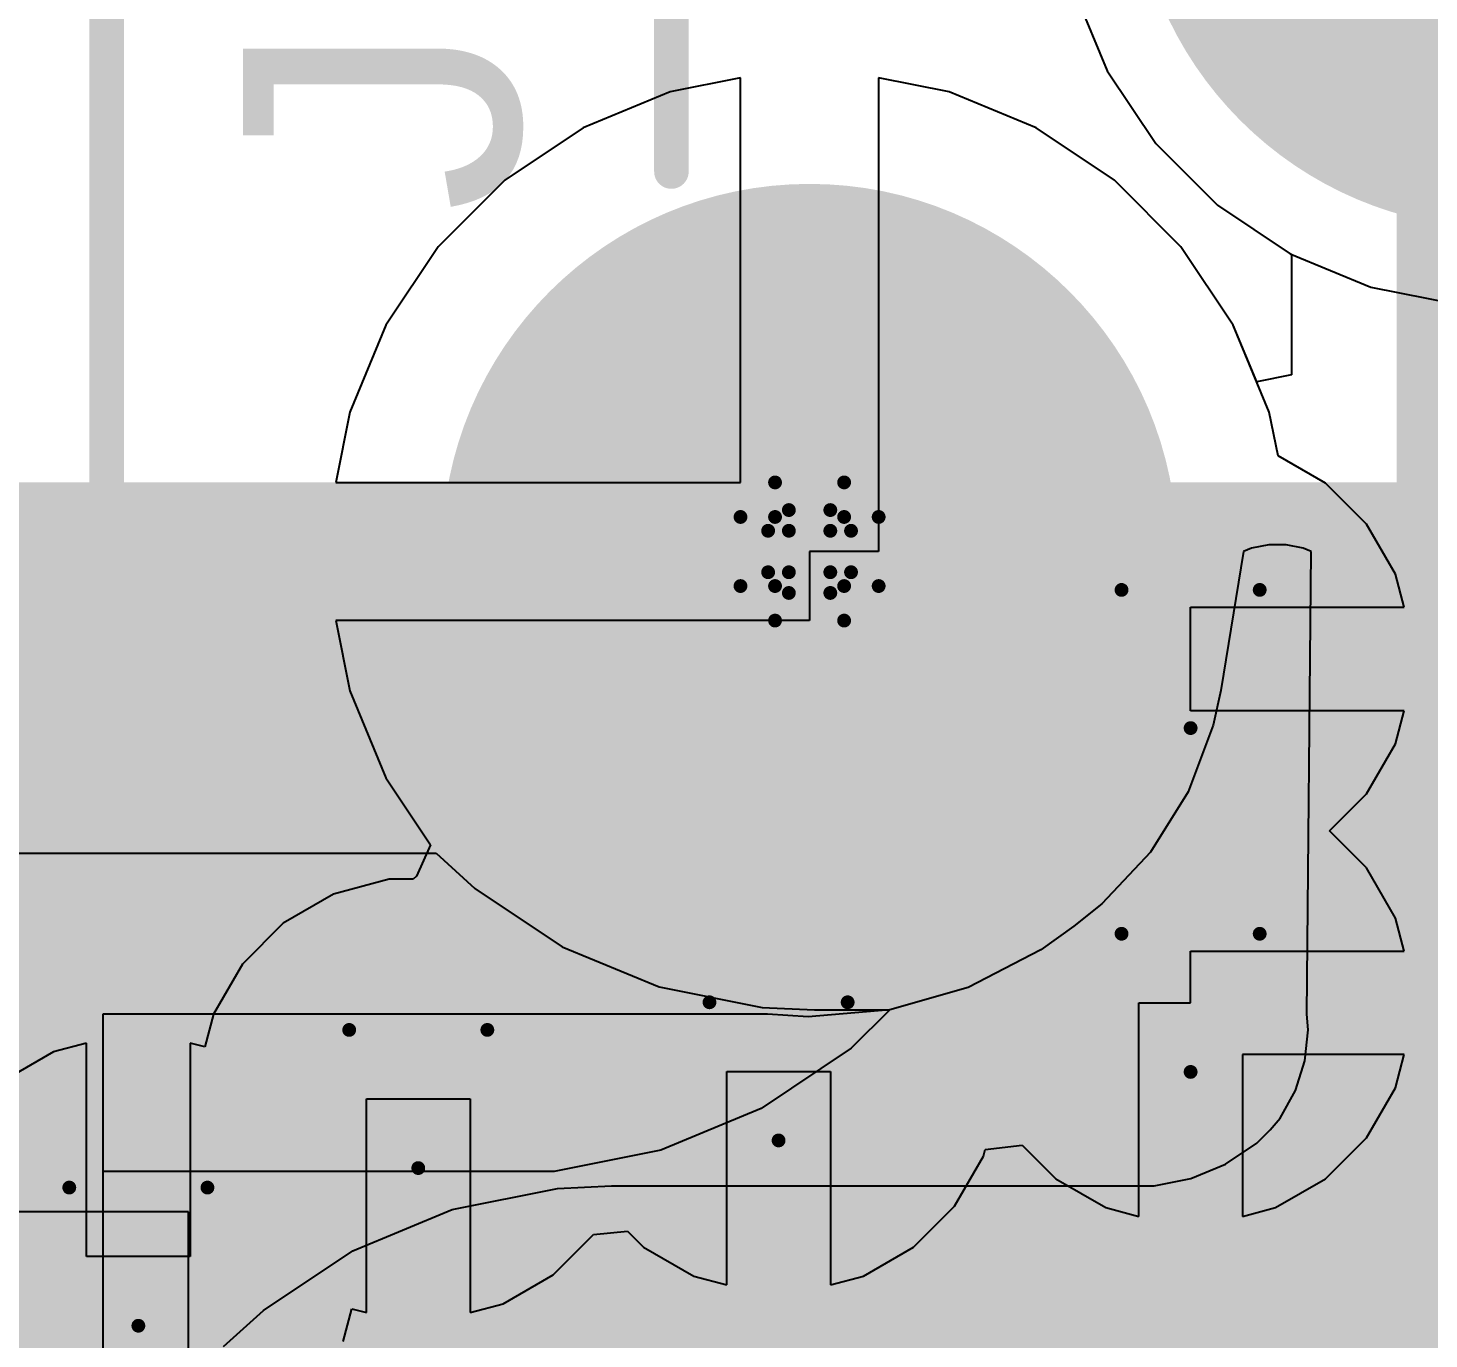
# Model space of a CAD drawing. Header units: inches. Extents: x -21 to 276, y -5 to 220.
# Drawn here: x 91.48 to 96.63, y 85.91 to 90.73 of the extents above; entities that cross this region are included whole.
import ezdxf

# ---------------------------------------------------------------- set-up
doc = ezdxf.new("R2010")
doc.units = ezdxf.units.IN
for name, color, linetype in [('Bottom Layer', 5, 'Continuous'), ('Bottom Solder', 6, 'Continuous'), ('Drill Drawing', 1, 'Continuous'), ('Ground', 16, 'Continuous'), ('Multi-Layer', 9, 'Continuous'), ('Pad Holes', 156, 'Continuous'), ('Power + Signal', 76, 'Continuous'), ('Top Layer', 1, 'Continuous'), ('Top Overlay', 2, 'Continuous'), ('Top Solder', 216, 'Continuous'), ('Via Holes', 16, 'Continuous')]:
    doc.layers.add(name, color=color, linetype=linetype)
doc.styles.add('Arial', font='', dxfattribs={"height": 0.2})
doc.styles.get('Arial').set_extended_font_data('Arial')

# ---------------------------------------------------------------- blocks, each defined once
blk = doc.blocks.new('HJ_SMA175_25')
at = {"layer": 'Bottom Layer'}
h = blk.add_hatch(color=5, dxfattribs=at)
edge = h.paths.add_edge_path()
edge.add_arc((0, 0), 1.25, 0, 360)
h = blk.add_hatch(color=5, dxfattribs=at)
edge = h.paths.add_edge_path()
edge.add_arc((2.54, -2.54), 1.25, 0, 360)
at = {"layer": 'Bottom Solder'}
h = blk.add_hatch(color=6, dxfattribs=at)
edge = h.paths.add_edge_path()
edge.add_arc((0, 0), 1.3516, 0, 360)
h = blk.add_hatch(color=6, dxfattribs=at)
edge = h.paths.add_edge_path()
edge.add_arc((2.54, -2.54), 1.3516, 0, 360)
at = {"layer": 'Ground'}
h = blk.add_hatch(color=16, dxfattribs=at)
edge = h.paths.add_edge_path()
edge.add_arc((0, 0), 1.25, 0, 360)
h = blk.add_hatch(color=16, dxfattribs=at)
edge = h.paths.add_edge_path()
edge.add_arc((2.54, -2.54), 1.25, 0, 360)
at = {"layer": 'Multi-Layer'}
h = blk.add_hatch(color=9, dxfattribs=at)
edge = h.paths.add_edge_path()
edge.add_arc((0, 0), 1.25, 0, 360)
h = blk.add_hatch(color=9, dxfattribs=at)
edge = h.paths.add_edge_path()
edge.add_arc((2.54, -2.54), 1.25, 0, 360)
at = {"layer": 'Pad Holes'}
h = blk.add_hatch(color=7, dxfattribs=at)
edge = h.paths.add_edge_path()
edge.add_arc((0, 0), 0.7, 0, 360)
h = blk.add_hatch(color=7, dxfattribs=at)
edge = h.paths.add_edge_path()
edge.add_arc((2.54, -2.54), 0.75, 0, 360)
at = {"layer": 'Power + Signal'}
h = blk.add_hatch(color=76, dxfattribs=at)
edge = h.paths.add_edge_path()
edge.add_arc((0, 0), 1.25, 0, 360)
h = blk.add_hatch(color=76, dxfattribs=at)
edge = h.paths.add_edge_path()
edge.add_arc((2.54, -2.54), 1.25, 0, 360)
at = {"layer": 'Top Layer'}
h = blk.add_hatch(color=1, dxfattribs=at)
edge = h.paths.add_edge_path()
edge.add_arc((0, 0), 1.25, 0, 360)
h = blk.add_hatch(color=1, dxfattribs=at)
edge = h.paths.add_edge_path()
edge.add_arc((2.54, -2.54), 1.25, 0, 360)
at = {"layer": 'Top Solder'}
h = blk.add_hatch(color=216, dxfattribs=at)
edge = h.paths.add_edge_path()
edge.add_arc((0, 0), 1.3516, 0, 360)
h = blk.add_hatch(color=216, dxfattribs=at)
edge = h.paths.add_edge_path()
edge.add_arc((2.54, -2.54), 1.3516, 0, 360)
at = {"layer": 'Top Overlay'}
for points in [[(3.048, -1.143, 0.127, 0.127, 0), (3.048, 1.0922, 0.127, 0.127, 0)], [(1.143, -3.048, 0.127, 0.127, 0), (-1.0922, -3.048, 0.127, 0.127, 0)]]:
    blk.add_lwpolyline(points, format="xyseb", dxfattribs=at)
for points in [[(3.0162, -1.143, 0.0635, 0.0635, 1), (3.0798, -1.143, 0.0635, 0.0635, 1)], [(1.1113, -3.048, 0.0635, 0.0635, 1), (1.1747, -3.048, 0.0635, 0.0635, 1)]]:
    blk.add_lwpolyline(points, format="xyseb", close=True, dxfattribs=at)
blk = doc.blocks.new('DB128L_5_08_3P_BK_S_201')
at = {"layer": 'Top Overlay'}
blk.add_lwpolyline([(-7.6708, 5.1308, 0.127, 0.127, 0), (-7.6708, -5.08, 0.127, 0.127, 0)], format="xyseb", dxfattribs=at)

msp = doc.modelspace()

# ---------------------------------------------------------------- hatches: boundary and pattern name
at = {"layer": 'Bottom Layer'}
for points in [[(91.1896, 86.0348), (100.33, 86.0348), (100.33, 89.0548), (91.1896, 89.0548)], [(90.3732, 73.5485), (100.3046, 73.5485), (100.3046, 86.3732), (90.3732, 86.3732)]]:
    msp.add_hatch(color=5, dxfattribs=at).paths.add_polyline_path(points)
h = msp.add_hatch(color=5, dxfattribs=at)
edge = h.paths.add_edge_path()
edge.add_arc((95.758, 88.4056), 0.3, 0, 360)
h = msp.add_hatch(color=5, dxfattribs=at)
edge = h.paths.add_edge_path()
edge.add_arc((95.758, 87.1413), 0.3, 0, 360)
h = msp.add_hatch(color=5, dxfattribs=at)
edge = h.paths.add_edge_path()
edge.add_arc((94.243, 86.8894), 0.3, 0, 360)
h = msp.add_hatch(color=5, dxfattribs=at)
edge = h.paths.add_edge_path()
edge.add_arc((92.9182, 86.7878), 0.3, 0, 360)
h = msp.add_hatch(color=5, dxfattribs=at)
edge = h.paths.add_edge_path()
edge.add_arc((91.8891, 86.2081), 0.3, 0, 360)
at = {"layer": 'Bottom Solder'}
h = msp.add_hatch(color=6, dxfattribs=at)
edge = h.paths.add_edge_path()
edge.add_arc((95.758, 88.4056), 0.4016, 0, 360)
h = msp.add_hatch(color=6, dxfattribs=at)
edge = h.paths.add_edge_path()
edge.add_arc((95.758, 87.1413), 0.4016, 0, 360)
h = msp.add_hatch(color=6, dxfattribs=at)
edge = h.paths.add_edge_path()
edge.add_arc((94.243, 86.8894), 0.4016, 0, 360)
h = msp.add_hatch(color=6, dxfattribs=at)
edge = h.paths.add_edge_path()
edge.add_arc((92.9182, 86.7878), 0.4016, 0, 360)
h = msp.add_hatch(color=6, dxfattribs=at)
edge = h.paths.add_edge_path()
edge.add_arc((91.8891, 86.2081), 0.4016, 0, 360)
at = {"layer": 'Ground'}
for points in [[(91.1896, 86.0348), (100.33, 86.0348), (100.33, 89.0548), (91.1896, 89.0548)], [(90.3732, 73.0306), (100.3046, 73.0306), (100.3046, 86.3732), (90.3732, 86.3732)]]:
    msp.add_hatch(color=16, dxfattribs=at).paths.add_polyline_path(points)
h = msp.add_hatch(color=16, dxfattribs=at)
edge = h.paths.add_edge_path()
edge.add_arc((95.758, 88.4056), 0.3, 0, 360)
h = msp.add_hatch(color=16, dxfattribs=at)
edge = h.paths.add_edge_path()
edge.add_arc((95.758, 87.1413), 0.3, 0, 360)
h = msp.add_hatch(color=16, dxfattribs=at)
edge = h.paths.add_edge_path()
edge.add_arc((94.243, 86.8894), 0.3, 0, 360)
h = msp.add_hatch(color=16, dxfattribs=at)
edge = h.paths.add_edge_path()
edge.add_arc((92.9182, 86.7878), 0.3, 0, 360)
h = msp.add_hatch(color=16, dxfattribs=at)
edge = h.paths.add_edge_path()
edge.add_arc((91.8891, 86.2081), 0.3, 0, 360)
at = {"layer": 'Power + Signal'}
for points in [[(91.1896, 86.0348), (100.33, 86.0348), (100.33, 88.8008), (91.1896, 88.8008)], [(90.5021, 72.6284), (100.3046, 72.6284), (100.3046, 86.3732), (90.5021, 86.3732)]]:
    msp.add_hatch(color=76, dxfattribs=at).paths.add_polyline_path(points)
h = msp.add_hatch(color=76, dxfattribs=at)
edge = h.paths.add_edge_path()
edge.add_arc((95.758, 88.4056), 0.3, 0, 360)
h = msp.add_hatch(color=76, dxfattribs=at)
edge = h.paths.add_edge_path()
edge.add_arc((95.758, 87.1413), 0.3, 0, 360)
h = msp.add_hatch(color=76, dxfattribs=at)
edge = h.paths.add_edge_path()
edge.add_arc((94.243, 86.8894), 0.3, 0, 360)
h = msp.add_hatch(color=76, dxfattribs=at)
edge = h.paths.add_edge_path()
edge.add_arc((92.9182, 86.7878), 0.3, 0, 360)
h = msp.add_hatch(color=76, dxfattribs=at)
edge = h.paths.add_edge_path()
edge.add_arc((91.8891, 86.2081), 0.3, 0, 360)
at = {"layer": 'Top Layer'}
for points in [[(92.201, 86.9611), (96.2016, 86.9611), (96.2016, 88.8258), (92.201, 88.8258)], [(90.3732, 71.7659), (91.8232, 71.7659), (91.8232, 86.3732), (90.3732, 86.3732)]]:
    msp.add_hatch(color=1, dxfattribs=at).paths.add_polyline_path(points)
h = msp.add_hatch(color=1, dxfattribs=at)
edge = h.paths.add_edge_path()
edge.add_arc((95.758, 88.4056), 0.3, 0, 360)
h = msp.add_hatch(color=1, dxfattribs=at)
edge = h.paths.add_edge_path()
edge.add_arc((95.758, 87.1413), 0.3, 0, 360)
h = msp.add_hatch(color=1, dxfattribs=at)
edge = h.paths.add_edge_path()
edge.add_arc((94.243, 86.8894), 0.3, 0, 360)
h = msp.add_hatch(color=1, dxfattribs=at)
edge = h.paths.add_edge_path()
edge.add_arc((92.9182, 86.7878), 0.3, 0, 360)
h = msp.add_hatch(color=1, dxfattribs=at)
edge = h.paths.add_edge_path()
edge.add_arc((91.8891, 86.2081), 0.3, 0, 360)
at = {"layer": 'Top Solder'}
h = msp.add_hatch(color=216, dxfattribs=at)
edge = h.paths.add_edge_path()
edge.add_arc((95.758, 88.4056), 0.4016, 0, 360)
h = msp.add_hatch(color=216, dxfattribs=at)
edge = h.paths.add_edge_path()
edge.add_arc((95.758, 87.1413), 0.4016, 0, 360)
h = msp.add_hatch(color=216, dxfattribs=at)
edge = h.paths.add_edge_path()
edge.add_arc((94.243, 86.8894), 0.4016, 0, 360)
h = msp.add_hatch(color=216, dxfattribs=at)
edge = h.paths.add_edge_path()
edge.add_arc((92.9182, 86.7878), 0.4016, 0, 360)
h = msp.add_hatch(color=216, dxfattribs=at)
edge = h.paths.add_edge_path()
edge.add_arc((91.8891, 86.2081), 0.4016, 0, 360)
at = {"layer": 'Via Holes'}
h = msp.add_hatch(color=7, dxfattribs=at)
edge = h.paths.add_edge_path()
edge.add_arc((95.758, 88.4056), 0.15, 0, 360)
h = msp.add_hatch(color=7, dxfattribs=at)
edge = h.paths.add_edge_path()
edge.add_arc((95.758, 87.1413), 0.15, 0, 360)
h = msp.add_hatch(color=7, dxfattribs=at)
edge = h.paths.add_edge_path()
edge.add_arc((94.243, 86.8894), 0.15, 0, 360)
h = msp.add_hatch(color=7, dxfattribs=at)
edge = h.paths.add_edge_path()
edge.add_arc((92.9182, 86.7878), 0.15, 0, 360)
h = msp.add_hatch(color=7, dxfattribs=at)
edge = h.paths.add_edge_path()
edge.add_arc((91.8891, 86.2081), 0.15, 0, 360)

# ---------------------------------------------------------------- linework, layer by layer
at = {"layer": 'Bottom Layer'}
for p, q in [((95.3287, 90.8651), (95.4516, 90.5682)), ((95.4516, 90.5682), (95.6301, 90.3011)), ((94.103, 90.5427), (93.8442, 90.4912)), ((94.103, 89.0548), (94.103, 90.5427)), ((94.8698, 90.4912), (94.611, 90.5427)), ((94.611, 90.5427), (94.611, 88.8008)), ((93.8442, 90.4912), (93.5243, 90.3587)), ((95.1897, 90.3587), (94.8698, 90.4912)), ((93.5243, 90.3587), (93.2363, 90.1663)), ((95.4776, 90.1663), (95.1897, 90.3587)), ((95.6301, 90.3011), (95.8573, 90.0739)), ((93.2363, 90.1663), (92.9915, 89.9215)), ((95.7225, 89.9215), (95.4776, 90.1663)), ((95.8573, 90.0739), (96.1244, 89.8954)), ((92.9915, 89.9215), (92.7991, 89.6335)), ((95.9149, 89.6335), (95.7225, 89.9215)), ((96.1244, 89.8954), (96.4212, 89.7725)), ((96.4212, 89.7725), (96.7363, 89.7098)), ((92.7991, 89.6335), (92.6665, 89.3136)), ((96.0474, 89.3136), (95.9149, 89.6335)), ((92.6665, 89.3136), (92.6151, 89.0548)), ((96.0793, 89.1531), (96.0474, 89.3136)), ((96.2541, 89.0522), (96.0793, 89.1531)), ((92.6151, 89.0548), (94.103, 89.0548)), ((96.4046, 88.9018), (96.2541, 89.0522)), ((96.5109, 88.7175), (96.4046, 88.9018)), ((94.611, 88.8008), (94.357, 88.8008)), ((94.357, 88.8008), (94.357, 88.5468)), ((96.5435, 88.5961), (96.5109, 88.7175)), ((94.357, 88.5468), (92.6151, 88.5468)), ((92.6151, 88.5468), (92.6665, 88.288)), ((95.758, 88.2151), (95.758, 88.5961)), ((95.758, 88.5961), (96.5435, 88.5961)), ((92.6665, 88.288), (92.7991, 87.9681)), ((96.5435, 88.2151), (95.758, 88.2151)), ((96.5109, 88.0938), (96.5435, 88.2151)), ((96.4046, 87.9095), (96.5109, 88.0938)), ((92.7991, 87.9681), (92.963, 87.7228)), ((96.2685, 87.7735), (96.4046, 87.9095)), ((92.963, 87.7228), (92.9114, 87.6068)), ((96.4046, 87.6374), (96.2685, 87.7735)), ((96.5109, 87.4532), (96.4046, 87.6374)), ((92.8118, 87.5958), (92.6063, 87.5407)), ((92.8994, 87.5958), (92.8118, 87.5958)), ((92.9114, 87.6068), (92.8994, 87.5958)), ((92.6063, 87.5407), (92.422, 87.4343)), ((92.422, 87.4343), (92.2716, 87.2839)), ((96.5435, 87.3318), (96.5109, 87.4532)), ((95.758, 87.1413), (95.758, 87.3318)), ((95.758, 87.3318), (96.5435, 87.3318)), ((92.2716, 87.2839), (92.1652, 87.0997)), ((95.5675, 86.3558), (95.5675, 87.1413)), ((95.5675, 87.1413), (95.758, 87.1413)), ((92.1652, 87.0997), (92.133, 86.9793)), ((91.5772, 86.9611), (91.393, 86.8547)), ((91.6986, 86.9936), (91.5772, 86.9611)), ((91.6986, 86.2081), (91.6986, 86.9936)), ((92.133, 86.9793), (92.0796, 86.9936)), ((92.0796, 86.9936), (92.0796, 86.2081)), ((96.5435, 86.9508), (95.9485, 86.9508)), ((95.9485, 86.9508), (95.9485, 86.3558)), ((96.5109, 86.8294), (96.5435, 86.9508)), ((94.0525, 86.1039), (94.0525, 86.8894)), ((94.0525, 86.8894), (94.4335, 86.8894)), ((94.4335, 86.8894), (94.4335, 86.1039)), ((96.4046, 86.6452), (96.5109, 86.8294)), ((92.7277, 86.0023), (92.7277, 86.7878)), ((92.7277, 86.7878), (93.1087, 86.7878)), ((93.1087, 86.7878), (93.1087, 86.0023)), ((96.2541, 86.4947), (96.4046, 86.6452)), ((94.9959, 86.5775), (95.0024, 86.6018)), ((95.0024, 86.6018), (95.1383, 86.6183)), ((95.1383, 86.6183), (95.2619, 86.4947)), ((94.8895, 86.3933), (94.9959, 86.5775)), ((95.2619, 86.4947), (95.4461, 86.3883)), ((96.0699, 86.3883), (96.2541, 86.4947)), ((94.7391, 86.2428), (94.8895, 86.3933)), ((95.4461, 86.3883), (95.5675, 86.3558)), ((95.9485, 86.3558), (96.0699, 86.3883)), ((93.4143, 86.1412), (93.5627, 86.2897)), ((93.5627, 86.2897), (93.6873, 86.3024)), ((93.6873, 86.3024), (93.7468, 86.2428)), ((93.7468, 86.2428), (93.9311, 86.1364)), ((94.5548, 86.1364), (94.7391, 86.2428)), ((92.0796, 86.2081), (91.6986, 86.2081)), ((93.23, 86.0348), (93.4143, 86.1412)), ((93.9311, 86.1364), (94.0525, 86.1039)), ((94.4335, 86.1039), (94.5548, 86.1364)), ((93.1087, 86.0023), (93.23, 86.0348)), ((92.642, 85.8962), (92.6743, 86.0166)), ((92.6743, 86.0166), (92.7277, 86.0023))]:
    msp.add_line(p, q, dxfattribs=at)
at = {"layer": 'Drill Drawing'}
for points in [[(94.23, 88.9278, 0.0508, 0.0508, 0), (94.23, 89.0548, 0.0508, 0.0508, 0)], [(94.23, 89.0548, 0.0508, 0.0508, 0), (94.484, 89.0548, 0.0508, 0.0508, 0)], [(94.484, 88.9278, 0.0508, 0.0508, 0), (94.484, 89.0548, 0.0508, 0.0508, 0)], [(94.2808, 88.877, 0.0508, 0.0508, 0), (94.2808, 88.9532, 0.0508, 0.0508, 0)], [(94.2808, 88.9532, 0.0508, 0.0508, 0), (94.4332, 88.9532, 0.0508, 0.0508, 0)], [(94.4332, 88.877, 0.0508, 0.0508, 0), (94.4332, 88.9532, 0.0508, 0.0508, 0)], [(94.103, 88.6738, 0.0508, 0.0508, 0), (94.103, 88.9278, 0.0508, 0.0508, 0)], [(94.103, 88.9278, 0.0508, 0.0508, 0), (94.23, 88.9278, 0.0508, 0.0508, 0)], [(94.484, 88.9278, 0.0508, 0.0508, 0), (94.611, 88.9278, 0.0508, 0.0508, 0)], [(94.611, 88.6738, 0.0508, 0.0508, 0), (94.611, 88.9278, 0.0508, 0.0508, 0)], [(94.2046, 88.7246, 0.0508, 0.0508, 0), (94.2046, 88.877, 0.0508, 0.0508, 0)], [(94.2046, 88.877, 0.0508, 0.0508, 0), (94.2808, 88.877, 0.0508, 0.0508, 0)], [(94.4332, 88.877, 0.0508, 0.0508, 0), (94.5094, 88.877, 0.0508, 0.0508, 0)], [(94.5094, 88.7246, 0.0508, 0.0508, 0), (94.5094, 88.877, 0.0508, 0.0508, 0)], [(94.2046, 88.7246, 0.0508, 0.0508, 0), (94.2808, 88.7246, 0.0508, 0.0508, 0)], [(94.2808, 88.6484, 0.0508, 0.0508, 0), (94.2808, 88.7246, 0.0508, 0.0508, 0)], [(94.4332, 88.7246, 0.0508, 0.0508, 0), (94.5094, 88.7246, 0.0508, 0.0508, 0)], [(94.4332, 88.6484, 0.0508, 0.0508, 0), (94.4332, 88.7246, 0.0508, 0.0508, 0)], [(94.103, 88.6738, 0.0508, 0.0508, 0), (94.23, 88.6738, 0.0508, 0.0508, 0)], [(94.23, 88.5468, 0.0508, 0.0508, 0), (94.23, 88.6738, 0.0508, 0.0508, 0)], [(94.2808, 88.6484, 0.0508, 0.0508, 0), (94.4332, 88.6484, 0.0508, 0.0508, 0)], [(94.484, 88.6738, 0.0508, 0.0508, 0), (94.611, 88.6738, 0.0508, 0.0508, 0)], [(94.484, 88.5468, 0.0508, 0.0508, 0), (94.484, 88.6738, 0.0508, 0.0508, 0)], [(95.504, 88.6596, 0.0508, 0.0508, 0), (96.012, 88.6596, 0.0508, 0.0508, 0)], [(95.504, 88.6596, 0.0508, 0.0508, 0), (95.758, 88.1516, 0.0508, 0.0508, 0)], [(95.758, 88.1516, 0.0508, 0.0508, 0), (96.012, 88.6596, 0.0508, 0.0508, 0)], [(94.23, 88.5468, 0.0508, 0.0508, 0), (94.484, 88.5468, 0.0508, 0.0508, 0)], [(95.504, 87.3953, 0.0508, 0.0508, 0), (96.012, 87.3953, 0.0508, 0.0508, 0)], [(95.504, 87.3953, 0.0508, 0.0508, 0), (95.758, 86.8873, 0.0508, 0.0508, 0)], [(95.758, 86.8873, 0.0508, 0.0508, 0), (96.012, 87.3953, 0.0508, 0.0508, 0)], [(93.989, 87.1434, 0.0508, 0.0508, 0), (94.497, 87.1434, 0.0508, 0.0508, 0)], [(93.989, 87.1434, 0.0508, 0.0508, 0), (94.243, 86.6354, 0.0508, 0.0508, 0)], [(94.243, 86.6354, 0.0508, 0.0508, 0), (94.497, 87.1434, 0.0508, 0.0508, 0)], [(92.6642, 87.0418, 0.0508, 0.0508, 0), (93.1722, 87.0418, 0.0508, 0.0508, 0)], [(92.6642, 87.0418, 0.0508, 0.0508, 0), (92.9182, 86.5338, 0.0508, 0.0508, 0)], [(92.9182, 86.5338, 0.0508, 0.0508, 0), (93.1722, 87.0418, 0.0508, 0.0508, 0)], [(91.6351, 86.4621, 0.0508, 0.0508, 0), (92.1431, 86.4621, 0.0508, 0.0508, 0)], [(91.6351, 86.4621, 0.0508, 0.0508, 0), (91.8891, 85.9541, 0.0508, 0.0508, 0)], [(91.8891, 85.9541, 0.0508, 0.0508, 0), (92.1431, 86.4621, 0.0508, 0.0508, 0)]]:
    msp.add_lwpolyline(points, format="xyseb", dxfattribs=at)
for points in [[(94.2173, 89.0548, 0.0254, 0.0254, 1), (94.2427, 89.0548, 0.0254, 0.0254, 1)], [(94.2173, 89.0548, 0.0254, 0.0254, 1), (94.2427, 89.0548, 0.0254, 0.0254, 1)], [(94.4713, 89.0548, 0.0254, 0.0254, 1), (94.4967, 89.0548, 0.0254, 0.0254, 1)], [(94.4713, 89.0548, 0.0254, 0.0254, 1), (94.4967, 89.0548, 0.0254, 0.0254, 1)], [(94.2681, 88.9532, 0.0254, 0.0254, 1), (94.2935, 88.9532, 0.0254, 0.0254, 1)], [(94.2681, 88.9532, 0.0254, 0.0254, 1), (94.2935, 88.9532, 0.0254, 0.0254, 1)], [(94.4205, 88.9532, 0.0254, 0.0254, 1), (94.4459, 88.9532, 0.0254, 0.0254, 1)], [(94.4205, 88.9532, 0.0254, 0.0254, 1), (94.4459, 88.9532, 0.0254, 0.0254, 1)], [(94.0903, 88.9278, 0.0254, 0.0254, 1), (94.1157, 88.9278, 0.0254, 0.0254, 1)], [(94.0903, 88.9278, 0.0254, 0.0254, 1), (94.1157, 88.9278, 0.0254, 0.0254, 1)], [(94.2173, 88.9278, 0.0254, 0.0254, 1), (94.2427, 88.9278, 0.0254, 0.0254, 1)], [(94.2173, 88.9278, 0.0254, 0.0254, 1), (94.2427, 88.9278, 0.0254, 0.0254, 1)], [(94.4713, 88.9278, 0.0254, 0.0254, 1), (94.4967, 88.9278, 0.0254, 0.0254, 1)], [(94.4713, 88.9278, 0.0254, 0.0254, 1), (94.4967, 88.9278, 0.0254, 0.0254, 1)], [(94.5983, 88.9278, 0.0254, 0.0254, 1), (94.6237, 88.9278, 0.0254, 0.0254, 1)], [(94.5983, 88.9278, 0.0254, 0.0254, 1), (94.6237, 88.9278, 0.0254, 0.0254, 1)], [(94.1919, 88.877, 0.0254, 0.0254, 1), (94.2173, 88.877, 0.0254, 0.0254, 1)], [(94.1919, 88.877, 0.0254, 0.0254, 1), (94.2173, 88.877, 0.0254, 0.0254, 1)], [(94.2681, 88.877, 0.0254, 0.0254, 1), (94.2935, 88.877, 0.0254, 0.0254, 1)], [(94.2681, 88.877, 0.0254, 0.0254, 1), (94.2935, 88.877, 0.0254, 0.0254, 1)], [(94.4205, 88.877, 0.0254, 0.0254, 1), (94.4459, 88.877, 0.0254, 0.0254, 1)], [(94.4205, 88.877, 0.0254, 0.0254, 1), (94.4459, 88.877, 0.0254, 0.0254, 1)], [(94.4967, 88.877, 0.0254, 0.0254, 1), (94.5221, 88.877, 0.0254, 0.0254, 1)], [(94.4967, 88.877, 0.0254, 0.0254, 1), (94.5221, 88.877, 0.0254, 0.0254, 1)], [(94.1919, 88.7246, 0.0254, 0.0254, 1), (94.2173, 88.7246, 0.0254, 0.0254, 1)], [(94.1919, 88.7246, 0.0254, 0.0254, 1), (94.2173, 88.7246, 0.0254, 0.0254, 1)], [(94.2681, 88.7246, 0.0254, 0.0254, 1), (94.2935, 88.7246, 0.0254, 0.0254, 1)], [(94.2681, 88.7246, 0.0254, 0.0254, 1), (94.2935, 88.7246, 0.0254, 0.0254, 1)], [(94.4205, 88.7246, 0.0254, 0.0254, 1), (94.4459, 88.7246, 0.0254, 0.0254, 1)], [(94.4205, 88.7246, 0.0254, 0.0254, 1), (94.4459, 88.7246, 0.0254, 0.0254, 1)], [(94.4967, 88.7246, 0.0254, 0.0254, 1), (94.5221, 88.7246, 0.0254, 0.0254, 1)], [(94.4967, 88.7246, 0.0254, 0.0254, 1), (94.5221, 88.7246, 0.0254, 0.0254, 1)], [(94.0903, 88.6738, 0.0254, 0.0254, 1), (94.1157, 88.6738, 0.0254, 0.0254, 1)], [(94.0903, 88.6738, 0.0254, 0.0254, 1), (94.1157, 88.6738, 0.0254, 0.0254, 1)], [(94.2173, 88.6738, 0.0254, 0.0254, 1), (94.2427, 88.6738, 0.0254, 0.0254, 1)], [(94.2173, 88.6738, 0.0254, 0.0254, 1), (94.2427, 88.6738, 0.0254, 0.0254, 1)], [(94.2681, 88.6484, 0.0254, 0.0254, 1), (94.2935, 88.6484, 0.0254, 0.0254, 1)], [(94.2681, 88.6484, 0.0254, 0.0254, 1), (94.2935, 88.6484, 0.0254, 0.0254, 1)], [(94.4205, 88.6484, 0.0254, 0.0254, 1), (94.4459, 88.6484, 0.0254, 0.0254, 1)], [(94.4205, 88.6484, 0.0254, 0.0254, 1), (94.4459, 88.6484, 0.0254, 0.0254, 1)], [(94.4713, 88.6738, 0.0254, 0.0254, 1), (94.4967, 88.6738, 0.0254, 0.0254, 1)], [(94.4713, 88.6738, 0.0254, 0.0254, 1), (94.4967, 88.6738, 0.0254, 0.0254, 1)], [(94.5983, 88.6738, 0.0254, 0.0254, 1), (94.6237, 88.6738, 0.0254, 0.0254, 1)], [(94.5983, 88.6738, 0.0254, 0.0254, 1), (94.6237, 88.6738, 0.0254, 0.0254, 1)], [(95.4913, 88.6596, 0.0254, 0.0254, 1), (95.5167, 88.6596, 0.0254, 0.0254, 1)], [(95.4913, 88.6596, 0.0254, 0.0254, 1), (95.5167, 88.6596, 0.0254, 0.0254, 1)], [(95.9993, 88.6596, 0.0254, 0.0254, 1), (96.0247, 88.6596, 0.0254, 0.0254, 1)], [(95.9993, 88.6596, 0.0254, 0.0254, 1), (96.0247, 88.6596, 0.0254, 0.0254, 1)], [(94.2173, 88.5468, 0.0254, 0.0254, 1), (94.2427, 88.5468, 0.0254, 0.0254, 1)], [(94.2173, 88.5468, 0.0254, 0.0254, 1), (94.2427, 88.5468, 0.0254, 0.0254, 1)], [(94.4713, 88.5468, 0.0254, 0.0254, 1), (94.4967, 88.5468, 0.0254, 0.0254, 1)], [(94.4713, 88.5468, 0.0254, 0.0254, 1), (94.4967, 88.5468, 0.0254, 0.0254, 1)], [(95.7453, 88.1516, 0.0254, 0.0254, 1), (95.7707, 88.1516, 0.0254, 0.0254, 1)], [(95.7453, 88.1516, 0.0254, 0.0254, 1), (95.7707, 88.1516, 0.0254, 0.0254, 1)], [(95.4913, 87.3953, 0.0254, 0.0254, 1), (95.5167, 87.3953, 0.0254, 0.0254, 1)], [(95.4913, 87.3953, 0.0254, 0.0254, 1), (95.5167, 87.3953, 0.0254, 0.0254, 1)], [(95.9993, 87.3953, 0.0254, 0.0254, 1), (96.0247, 87.3953, 0.0254, 0.0254, 1)], [(95.9993, 87.3953, 0.0254, 0.0254, 1), (96.0247, 87.3953, 0.0254, 0.0254, 1)], [(93.9763, 87.1434, 0.0254, 0.0254, 1), (94.0017, 87.1434, 0.0254, 0.0254, 1)], [(93.9763, 87.1434, 0.0254, 0.0254, 1), (94.0017, 87.1434, 0.0254, 0.0254, 1)], [(94.4843, 87.1434, 0.0254, 0.0254, 1), (94.5097, 87.1434, 0.0254, 0.0254, 1)], [(94.4843, 87.1434, 0.0254, 0.0254, 1), (94.5097, 87.1434, 0.0254, 0.0254, 1)], [(92.6515, 87.0418, 0.0254, 0.0254, 1), (92.6769, 87.0418, 0.0254, 0.0254, 1)], [(92.6515, 87.0418, 0.0254, 0.0254, 1), (92.6769, 87.0418, 0.0254, 0.0254, 1)], [(93.1595, 87.0418, 0.0254, 0.0254, 1), (93.1849, 87.0418, 0.0254, 0.0254, 1)], [(93.1595, 87.0418, 0.0254, 0.0254, 1), (93.1849, 87.0418, 0.0254, 0.0254, 1)], [(95.7453, 86.8873, 0.0254, 0.0254, 1), (95.7707, 86.8873, 0.0254, 0.0254, 1)], [(95.7453, 86.8873, 0.0254, 0.0254, 1), (95.7707, 86.8873, 0.0254, 0.0254, 1)], [(94.2303, 86.6354, 0.0254, 0.0254, 1), (94.2557, 86.6354, 0.0254, 0.0254, 1)], [(94.2303, 86.6354, 0.0254, 0.0254, 1), (94.2557, 86.6354, 0.0254, 0.0254, 1)], [(92.9055, 86.5338, 0.0254, 0.0254, 1), (92.9309, 86.5338, 0.0254, 0.0254, 1)], [(92.9055, 86.5338, 0.0254, 0.0254, 1), (92.9309, 86.5338, 0.0254, 0.0254, 1)], [(91.6224, 86.4621, 0.0254, 0.0254, 1), (91.6478, 86.4621, 0.0254, 0.0254, 1)], [(91.6224, 86.4621, 0.0254, 0.0254, 1), (91.6478, 86.4621, 0.0254, 0.0254, 1)], [(92.1304, 86.4621, 0.0254, 0.0254, 1), (92.1558, 86.4621, 0.0254, 0.0254, 1)], [(92.1304, 86.4621, 0.0254, 0.0254, 1), (92.1558, 86.4621, 0.0254, 0.0254, 1)], [(91.8764, 85.9541, 0.0254, 0.0254, 1), (91.9018, 85.9541, 0.0254, 0.0254, 1)], [(91.8764, 85.9541, 0.0254, 0.0254, 1), (91.9018, 85.9541, 0.0254, 0.0254, 1)]]:
    msp.add_lwpolyline(points, format="xyseb", close=True, dxfattribs=at)
at = {"layer": 'Ground'}
for p, q in [((95.3287, 90.8651), (95.4516, 90.5682)), ((95.4516, 90.5682), (95.6301, 90.3011)), ((94.103, 90.5427), (93.8442, 90.4912)), ((94.103, 89.0548), (94.103, 90.5427)), ((94.8698, 90.4912), (94.611, 90.5427)), ((94.611, 90.5427), (94.611, 88.8008)), ((93.8442, 90.4912), (93.5243, 90.3587)), ((95.1897, 90.3587), (94.8698, 90.4912)), ((93.5243, 90.3587), (93.2363, 90.1663)), ((95.4776, 90.1663), (95.1897, 90.3587)), ((95.6301, 90.3011), (95.8573, 90.0739)), ((93.2363, 90.1663), (92.9915, 89.9215)), ((95.7225, 89.9215), (95.4776, 90.1663)), ((95.8573, 90.0739), (96.1244, 89.8954)), ((92.9915, 89.9215), (92.7991, 89.6335)), ((95.9149, 89.6335), (95.7225, 89.9215)), ((96.1244, 89.8954), (96.4212, 89.7725)), ((96.4212, 89.7725), (96.7363, 89.7098)), ((92.7991, 89.6335), (92.6665, 89.3136)), ((96.0474, 89.3136), (95.9149, 89.6335)), ((92.6665, 89.3136), (92.6151, 89.0548)), ((96.0793, 89.1531), (96.0474, 89.3136)), ((96.2541, 89.0522), (96.0793, 89.1531)), ((92.6151, 89.0548), (94.103, 89.0548)), ((96.4046, 88.9018), (96.2541, 89.0522)), ((96.5109, 88.7175), (96.4046, 88.9018)), ((94.611, 88.8008), (94.357, 88.8008)), ((94.357, 88.8008), (94.357, 88.5468)), ((96.5435, 88.5961), (96.5109, 88.7175)), ((94.357, 88.5468), (92.6151, 88.5468)), ((92.6151, 88.5468), (92.6665, 88.288)), ((95.758, 88.2151), (95.758, 88.5961)), ((95.758, 88.5961), (96.5435, 88.5961)), ((92.6665, 88.288), (92.7991, 87.9681)), ((96.5435, 88.2151), (95.758, 88.2151)), ((96.5109, 88.0938), (96.5435, 88.2151)), ((96.4046, 87.9095), (96.5109, 88.0938)), ((92.7991, 87.9681), (92.963, 87.7228)), ((96.2685, 87.7735), (96.4046, 87.9095)), ((92.963, 87.7228), (92.9114, 87.6068)), ((96.4046, 87.6374), (96.2685, 87.7735)), ((96.5109, 87.4532), (96.4046, 87.6374)), ((92.8118, 87.5958), (92.6063, 87.5407)), ((92.8994, 87.5958), (92.8118, 87.5958)), ((92.9114, 87.6068), (92.8994, 87.5958)), ((92.6063, 87.5407), (92.422, 87.4343)), ((92.422, 87.4343), (92.2716, 87.2839)), ((96.5435, 87.3318), (96.5109, 87.4532)), ((95.758, 87.1413), (95.758, 87.3318)), ((95.758, 87.3318), (96.5435, 87.3318)), ((92.2716, 87.2839), (92.1652, 87.0997)), ((95.5675, 86.3558), (95.5675, 87.1413)), ((95.5675, 87.1413), (95.758, 87.1413)), ((92.1652, 87.0997), (92.133, 86.9793)), ((91.5772, 86.9611), (91.393, 86.8547)), ((91.6986, 86.9936), (91.5772, 86.9611)), ((91.6986, 86.2081), (91.6986, 86.9936)), ((92.133, 86.9793), (92.0796, 86.9936)), ((92.0796, 86.9936), (92.0796, 86.2081)), ((96.5435, 86.9508), (95.9485, 86.9508)), ((95.9485, 86.9508), (95.9485, 86.3558)), ((96.5109, 86.8294), (96.5435, 86.9508)), ((94.0525, 86.1039), (94.0525, 86.8894)), ((94.0525, 86.8894), (94.4335, 86.8894)), ((94.4335, 86.8894), (94.4335, 86.1039)), ((96.4046, 86.6452), (96.5109, 86.8294)), ((92.7277, 86.0023), (92.7277, 86.7878)), ((92.7277, 86.7878), (93.1087, 86.7878)), ((93.1087, 86.7878), (93.1087, 86.0023)), ((96.2541, 86.4947), (96.4046, 86.6452)), ((94.9959, 86.5775), (95.0024, 86.6018)), ((95.0024, 86.6018), (95.1383, 86.6183)), ((95.1383, 86.6183), (95.2619, 86.4947)), ((94.8895, 86.3933), (94.9959, 86.5775)), ((95.2619, 86.4947), (95.4461, 86.3883)), ((96.0699, 86.3883), (96.2541, 86.4947)), ((94.7391, 86.2428), (94.8895, 86.3933)), ((95.4461, 86.3883), (95.5675, 86.3558)), ((95.9485, 86.3558), (96.0699, 86.3883)), ((93.4143, 86.1412), (93.5627, 86.2897)), ((93.5627, 86.2897), (93.6873, 86.3024)), ((93.6873, 86.3024), (93.7468, 86.2428)), ((93.7468, 86.2428), (93.9311, 86.1364)), ((94.5548, 86.1364), (94.7391, 86.2428)), ((92.0796, 86.2081), (91.6986, 86.2081)), ((93.23, 86.0348), (93.4143, 86.1412)), ((93.9311, 86.1364), (94.0525, 86.1039)), ((94.4335, 86.1039), (94.5548, 86.1364)), ((93.1087, 86.0023), (93.23, 86.0348)), ((92.642, 85.8962), (92.6743, 86.0166)), ((92.6743, 86.0166), (92.7277, 86.0023))]:
    msp.add_line(p, q, dxfattribs=at)
at = {"layer": 'Power + Signal'}
for p, q in [((95.3287, 90.8651), (95.4516, 90.5682)), ((95.4516, 90.5682), (95.6301, 90.3011)), ((94.103, 90.5427), (93.8442, 90.4912)), ((94.103, 89.0548), (94.103, 90.5427)), ((94.8698, 90.4912), (94.611, 90.5427)), ((94.611, 90.5427), (94.611, 88.8008)), ((93.8442, 90.4912), (93.5243, 90.3587)), ((95.1897, 90.3587), (94.8698, 90.4912)), ((93.5243, 90.3587), (93.2363, 90.1663)), ((95.4776, 90.1663), (95.1897, 90.3587)), ((95.6301, 90.3011), (95.8573, 90.0739)), ((93.2363, 90.1663), (92.9915, 89.9215)), ((95.7225, 89.9215), (95.4776, 90.1663)), ((95.8573, 90.0739), (96.1244, 89.8954)), ((92.9915, 89.9215), (92.7991, 89.6335)), ((95.9149, 89.6335), (95.7225, 89.9215)), ((96.1244, 89.8954), (96.4212, 89.7725)), ((96.4212, 89.7725), (96.7363, 89.7098)), ((92.7991, 89.6335), (92.6665, 89.3136)), ((96.0474, 89.3136), (95.9149, 89.6335)), ((92.6665, 89.3136), (92.6151, 89.0548)), ((96.0793, 89.1531), (96.0474, 89.3136)), ((96.2541, 89.0522), (96.0793, 89.1531)), ((92.6151, 89.0548), (94.103, 89.0548)), ((96.4046, 88.9018), (96.2541, 89.0522)), ((96.5109, 88.7175), (96.4046, 88.9018)), ((94.611, 88.8008), (94.357, 88.8008)), ((94.357, 88.8008), (94.357, 88.5468)), ((96.5435, 88.5961), (96.5109, 88.7175)), ((94.357, 88.5468), (92.6151, 88.5468)), ((92.6151, 88.5468), (92.6665, 88.288)), ((95.758, 88.2151), (95.758, 88.5961)), ((95.758, 88.5961), (96.5435, 88.5961)), ((92.6665, 88.288), (92.7991, 87.9681)), ((96.5435, 88.2151), (95.758, 88.2151)), ((96.5109, 88.0938), (96.5435, 88.2151)), ((96.4046, 87.9095), (96.5109, 88.0938)), ((92.7991, 87.9681), (92.963, 87.7228)), ((96.2685, 87.7735), (96.4046, 87.9095)), ((92.963, 87.7228), (92.9114, 87.6068)), ((96.4046, 87.6374), (96.2685, 87.7735)), ((96.5109, 87.4532), (96.4046, 87.6374)), ((92.8118, 87.5958), (92.6063, 87.5407)), ((92.8994, 87.5958), (92.8118, 87.5958)), ((92.9114, 87.6068), (92.8994, 87.5958)), ((92.6063, 87.5407), (92.422, 87.4343)), ((92.422, 87.4343), (92.2716, 87.2839)), ((96.5435, 87.3318), (96.5109, 87.4532)), ((95.758, 87.1413), (95.758, 87.3318)), ((95.758, 87.3318), (96.5435, 87.3318)), ((92.2716, 87.2839), (92.1652, 87.0997)), ((95.5675, 86.3558), (95.5675, 87.1413)), ((95.5675, 87.1413), (95.758, 87.1413)), ((92.1652, 87.0997), (92.133, 86.9793)), ((91.5772, 86.9611), (91.393, 86.8547)), ((91.6986, 86.9936), (91.5772, 86.9611)), ((91.6986, 86.2081), (91.6986, 86.9936)), ((92.133, 86.9793), (92.0796, 86.9936)), ((92.0796, 86.9936), (92.0796, 86.2081)), ((96.5435, 86.9508), (95.9485, 86.9508)), ((95.9485, 86.9508), (95.9485, 86.3558)), ((96.5109, 86.8294), (96.5435, 86.9508)), ((94.0525, 86.1039), (94.0525, 86.8894)), ((94.0525, 86.8894), (94.4335, 86.8894)), ((94.4335, 86.8894), (94.4335, 86.1039)), ((96.4046, 86.6452), (96.5109, 86.8294)), ((92.7277, 86.0023), (92.7277, 86.7878)), ((92.7277, 86.7878), (93.1087, 86.7878)), ((93.1087, 86.7878), (93.1087, 86.0023)), ((96.2541, 86.4947), (96.4046, 86.6452)), ((94.9959, 86.5775), (95.0024, 86.6018)), ((95.0024, 86.6018), (95.1383, 86.6183)), ((95.1383, 86.6183), (95.2619, 86.4947)), ((94.8895, 86.3933), (94.9959, 86.5775)), ((95.2619, 86.4947), (95.4461, 86.3883)), ((96.0699, 86.3883), (96.2541, 86.4947)), ((94.7391, 86.2428), (94.8895, 86.3933)), ((95.4461, 86.3883), (95.5675, 86.3558)), ((95.9485, 86.3558), (96.0699, 86.3883)), ((92.0731, 86.3732), (90.6816, 86.3732)), ((92.0731, 80.9154), (92.0731, 86.3732)), ((93.4143, 86.1412), (93.5627, 86.2897)), ((93.5627, 86.2897), (93.6873, 86.3024)), ((93.6873, 86.3024), (93.7468, 86.2428)), ((93.7468, 86.2428), (93.9311, 86.1364)), ((94.5548, 86.1364), (94.7391, 86.2428)), ((92.0796, 86.2081), (91.6986, 86.2081)), ((93.23, 86.0348), (93.4143, 86.1412)), ((93.9311, 86.1364), (94.0525, 86.1039)), ((94.4335, 86.1039), (94.5548, 86.1364)), ((93.1087, 86.0023), (93.23, 86.0348)), ((92.642, 85.8962), (92.6743, 86.0166)), ((92.6743, 86.0166), (92.7277, 86.0023))]:
    msp.add_line(p, q, dxfattribs=at)
at = {"layer": 'Top Layer'}
for p, q in [((95.3287, 90.8651), (95.4516, 90.5682)), ((95.4516, 90.5682), (95.6301, 90.3011)), ((94.103, 90.5427), (93.8442, 90.4912)), ((94.103, 89.0548), (94.103, 90.5427)), ((94.8698, 90.4912), (94.611, 90.5427)), ((94.611, 90.5427), (94.611, 88.8008)), ((93.8442, 90.4912), (93.5243, 90.3587)), ((95.1897, 90.3587), (94.8698, 90.4912)), ((93.5243, 90.3587), (93.2363, 90.1663)), ((95.4776, 90.1663), (95.1897, 90.3587)), ((95.6301, 90.3011), (95.8573, 90.0739)), ((93.2363, 90.1663), (92.9915, 89.9215)), ((95.7225, 89.9215), (95.4776, 90.1663)), ((95.8573, 90.0739), (96.1244, 89.8954)), ((92.9915, 89.9215), (92.7991, 89.6335)), ((95.9149, 89.6335), (95.7225, 89.9215)), ((96.1244, 89.8954), (96.1284, 89.8938)), ((96.1284, 89.8938), (96.1284, 89.4499)), ((92.7991, 89.6335), (92.6665, 89.3136)), ((96.0014, 89.4247), (95.9149, 89.6335)), ((96.1284, 89.4499), (96.0014, 89.4247)), ((92.6665, 89.3136), (92.6151, 89.0548)), ((92.6151, 89.0548), (94.103, 89.0548)), ((95.9823, 88.8132), (95.9528, 88.8008)), ((96.0452, 88.8258), (95.9823, 88.8132)), ((96.1093, 88.8258), (96.0452, 88.8258)), ((96.1721, 88.8132), (96.1093, 88.8258)), ((96.2016, 88.8008), (96.1721, 88.8132)), ((94.611, 88.8008), (94.357, 88.8008)), ((94.357, 88.8008), (94.357, 88.5468)), ((95.9528, 88.8008), (95.8692, 88.2902)), ((95.9528, 88.8008), (95.9528, 88.8008)), ((96.1858, 87.0997), (96.2016, 88.8008)), ((94.357, 88.5468), (92.6151, 88.5468)), ((92.6151, 88.5468), (92.6665, 88.288)), ((95.8692, 88.2902), (95.8414, 88.1622)), ((92.6665, 88.288), (92.7991, 87.9681)), ((95.8414, 88.1622), (95.7489, 87.9175)), ((92.7991, 87.9681), (92.963, 87.7228)), ((95.7489, 87.9175), (95.6105, 87.6956)), ((92.963, 87.7228), (92.9114, 87.6068)), ((91.1896, 87.6917), (92.9837, 87.6917)), ((92.9837, 87.6917), (93.1268, 87.562)), ((95.6105, 87.6956), (95.4314, 87.505)), ((92.8118, 87.5958), (92.6063, 87.5407)), ((92.8994, 87.5958), (92.8118, 87.5958)), ((92.9114, 87.6068), (92.8994, 87.5958)), ((92.6063, 87.5407), (92.422, 87.4343)), ((93.1268, 87.562), (93.4476, 87.3476)), ((95.4314, 87.505), (95.3286, 87.4238)), ((92.422, 87.4343), (92.2716, 87.2839)), ((95.3286, 87.4238), (95.2067, 87.336)), ((93.4476, 87.3476), (93.8041, 87.2)), ((95.2067, 87.336), (94.94, 87.1983)), ((92.2716, 87.2839), (92.1652, 87.0997)), ((93.8041, 87.2), (94.1824, 87.1247)), ((94.94, 87.1983), (94.6515, 87.1152)), ((94.1824, 87.1247), (94.3753, 87.1153)), ((94.6515, 87.1152), (94.3524, 87.0901)), ((94.3753, 87.1153), (94.3754, 87.1153)), ((94.3754, 87.1153), (94.6515, 87.1152)), ((94.6515, 87.1152), (94.5104, 86.9741)), ((91.7585, 87.0997), (91.7585, 84.7469)), ((94.2024, 87.0997), (91.7585, 87.0997)), ((92.1652, 87.0997), (92.133, 86.9793)), ((94.3524, 87.0901), (94.2024, 87.0997)), ((94.2024, 87.0997), (94.2024, 87.0997)), ((96.1907, 87.0424), (96.1858, 87.0997)), ((96.1858, 87.0997), (96.1858, 87.0997)), ((96.178, 86.9281), (96.1907, 87.0424)), ((91.5772, 86.9611), (91.393, 86.8547)), ((91.6986, 86.9936), (91.5772, 86.9611)), ((91.6986, 86.2081), (91.6986, 86.9936)), ((92.133, 86.9793), (92.0796, 86.9936)), ((92.0796, 86.9936), (92.0796, 86.2081)), ((94.5104, 86.9741), (94.1784, 86.7523)), ((96.1432, 86.8185), (96.178, 86.9281)), ((96.0876, 86.7177), (96.1432, 86.8185)), ((94.1784, 86.7523), (93.8096, 86.5996)), ((96.0506, 86.6738), (96.0876, 86.7177)), ((96.0017, 86.6249), (96.0506, 86.6738)), ((93.8096, 86.5996), (93.4181, 86.5217)), ((95.8868, 86.5481), (96.0017, 86.6249)), ((95.7591, 86.4952), (95.8868, 86.5481)), ((93.2185, 86.5217), (91.7585, 86.5217)), ((91.7585, 86.5217), (91.7585, 85.5118)), ((93.4181, 86.5217), (93.2185, 86.5217)), ((93.2185, 86.5217), (93.2185, 86.5217)), ((95.6236, 86.4683), (95.7591, 86.4952)), ((93.0428, 86.3815), (93.4307, 86.4586)), ((93.4307, 86.4586), (93.6285, 86.4683)), ((93.6285, 86.4683), (93.6285, 86.4683)), ((93.6285, 86.4683), (95.5544, 86.4683)), ((95.5544, 86.4683), (95.6236, 86.4683)), ((92.6774, 86.2301), (93.0428, 86.3815)), ((92.3486, 86.0103), (92.6774, 86.2301)), ((92.0796, 86.2081), (91.6986, 86.2081)), ((92.202, 85.8773), (92.3486, 86.0103))]:
    msp.add_line(p, q, dxfattribs=at)
for points in [[(96.897, 86.8386, 0.762, 0.762, 0), (96.897, 91.3408, 0.762, 0.762, 0)], [(96.897, 86.8386, 0.762, 0.762, -0.414214), (95.758, 85.6996, 0.762, 0.762, 0)], [(92.5621, 84.5611, 0.762, 0.762, -0.414214), (93.7006, 85.6996, 0.762, 0.762, 0)], [(93.7006, 85.6996, 0.762, 0.762, 0), (95.758, 85.6996, 0.762, 0.762, 0)]]:
    msp.add_lwpolyline(points, format="xyseb", dxfattribs=at)
for points in [[(96.7065, 86.8386, 0.381, 0.381, 1), (97.0875, 86.8386, 0.381, 0.381, 1)], [(96.7065, 86.8386, 0.381, 0.381, 1), (97.0875, 86.8386, 0.381, 0.381, 1)], [(93.5101, 85.6996, 0.381, 0.381, 1), (93.8911, 85.6996, 0.381, 0.381, 1)], [(93.5101, 85.6996, 0.381, 0.381, 1), (93.8911, 85.6996, 0.381, 0.381, 1)], [(95.5675, 85.6996, 0.381, 0.381, 1), (95.9485, 85.6996, 0.381, 0.381, 1)], [(95.5675, 85.6996, 0.381, 0.381, 1), (95.9485, 85.6996, 0.381, 0.381, 1)]]:
    msp.add_lwpolyline(points, format="xyseb", close=True, dxfattribs=at)

# ---------------------------------------------------------------- block references
for name, p, rotation in [('HJ_SMA175_25', (96.897, 91.3408), 270), ('DB128L_5_08_3P_BK_S_201', (84.1016, 88.3812), 180)]:
    msp.add_blockref(name, p, dxfattribs=dict(rotation=rotation))

# ---------------------------------------------------------------- texts
at = {"layer": 'Top Overlay', "style": 'Arial'}
msp.add_text('J19', height=1.016, rotation=90, dxfattribs=at).set_placement((93.29, 90.0458))

doc.saveas('drawing.dxf')
